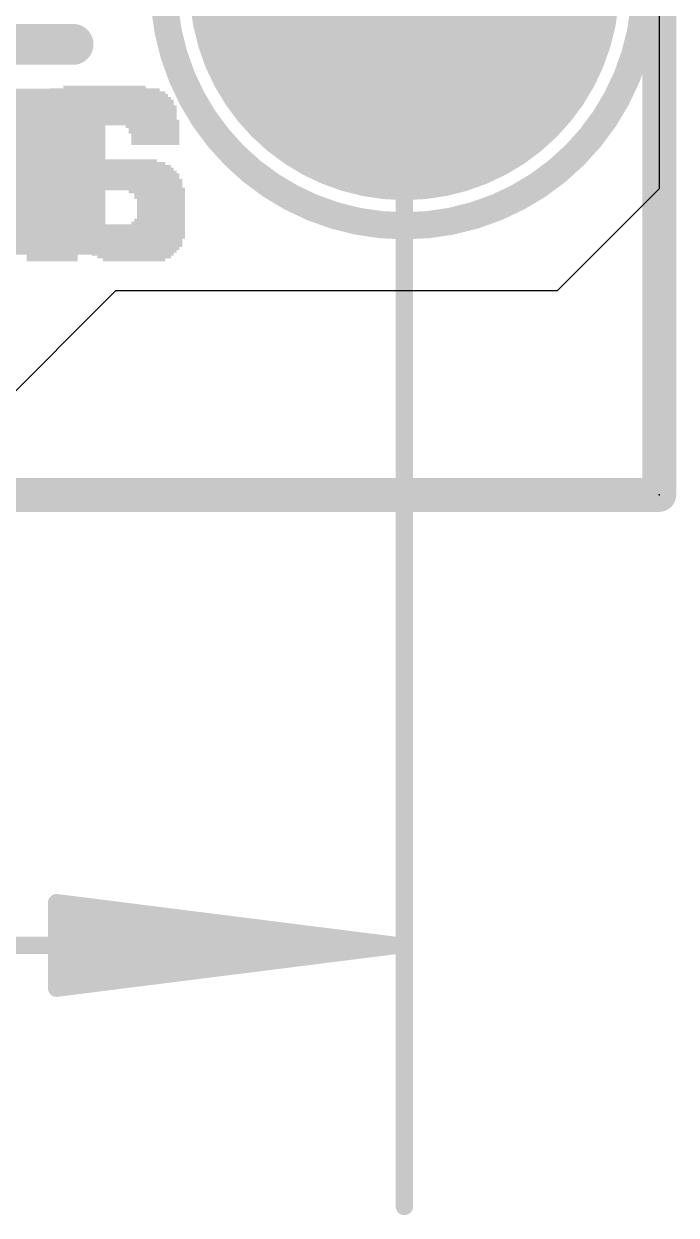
# Model space of a CAD drawing. Extents: x -13.8 to 7.7, y -19.4 to 21.7.
# Drawn here: x 2.87 to 7.75, y -19.35 to -10.45 of the extents above; entities that cross this region are included whole.
import ezdxf

# ---------------------------------------------------------------- set-up
doc = ezdxf.new("R2010")
doc.units = 0
for name, color, linetype in [('1', 12, 'CONTINUOUS'), ('16', 132, 'CONTINUOUS'), ('17', 110, 'CONTINUOUS'), ('20', 53, 'CONTINUOUS'), ('201', 6, 'CONTINUOUS'), ('21', 40, 'CONTINUOUS'), ('24', 53, 'CONTINUOUS'), ('47', 253, 'CONTINUOUS')]:
    doc.layers.add(name, color=color, linetype=linetype)

# ---------------------------------------------------------------- blocks, each defined once
blk = doc.blocks.new('RECT')
blk.add_solid([(-0.5, -0.5), (0.5, -0.5), (-0.5, 0.5), (0.5, 0.5)])
blk = doc.blocks.new('ROUNDP')
at = {"const_width": 0.5}
blk.add_lwpolyline([(0, -0.25, 1), (0, 0.25, 1), (0, -0.25)], format="xyb", dxfattribs=at)

msp = doc.modelspace()

# ---------------------------------------------------------------- linework, layer by layer
at = {"layer": '1', "const_width": 0.254}
for points in [[(7.62, -13.97), (7.62, 12.7)], [(-7.62, -13.97), (7.62, -13.97)]]:
    msp.add_lwpolyline(points, dxfattribs=at)
at = {"layer": '1', "const_width": 0.127}
for points in [[(7.62, -14.0335, 1), (7.62, -13.9065)], [(7.5565, -13.97, 1), (7.6835, -13.97)]]:
    msp.add_lwpolyline(points, format="xyb", dxfattribs=at)
at = {"layer": '16', "const_width": 0.254}
for points in [[(7.62, -13.97), (7.62, 12.7)], [(-7.62, -13.97), (7.62, -13.97)]]:
    msp.add_lwpolyline(points, dxfattribs=at)
at = {"layer": '16', "const_width": 0.127}
for points in [[(7.62, -14.0335, 1), (7.62, -13.9065)], [(7.5565, -13.97, 1), (7.6835, -13.97)]]:
    msp.add_lwpolyline(points, format="xyb", dxfattribs=at)
at = {"layer": '20'}
for p, q in [((7.62, 11.43), (7.62, -11.684)), ((7.62, -11.684), (6.858, -12.446)), ((3.556, -12.446), (2.032, -13.97)), ((6.858, -12.446), (3.556, -12.446))]:
    msp.add_line(p, q, dxfattribs=at)
at = {"layer": '21'}
for points, const_width in [([(5.715, -11.96, 1), (5.715, -8.36, 1), (5.715, -11.96)], 0.2032), ([(3.2385, -10.6807, 1), (3.2385, -10.5283)], 0.1524)]:
    msp.add_lwpolyline(points, format="xyb", dxfattribs=dict(at, const_width=const_width))
at = {"layer": '21', "const_width": 0.3048}
msp.add_lwpolyline([(3.2385, -10.6045), (2.2225, -10.6045)], dxfattribs=at)
at = {"layer": '24'}
msp.add_point((7.62, -13.97), dxfattribs=at)
at = {"layer": '47', "const_width": 0.13}
for points in [[(5.715, -10.16), (5.715, -19.2855)], [(5.65, -17.3355), (3.115, -17.0163)], [(3.115, -17.0163), (3.115, -17.6547)], [(5.65, -17.3355), (3.115, -17.0755)], [(5.65, -17.3355), (3.115, -17.2055)], [(-5.65, -17.3355), (5.65, -17.3355)], [(3.115, -17.6547), (5.65, -17.3355)], [(3.115, -17.4655), (5.65, -17.3355)], [(3.115, -17.5955), (5.65, -17.3355)]]:
    msp.add_lwpolyline(points, dxfattribs=at)
at = {"layer": '47', "const_width": 0.065}
for points in [[(3.1191, -16.984, 1), (3.1109, -17.0485)], [(3.1475, -17.0163, 1), (3.0825, -17.0163)], [(3.1183, -17.0432, 1), (3.1117, -17.1078)], [(3.1167, -17.173, 1), (3.1133, -17.238)], [(5.6541, -17.3677, 1), (5.6459, -17.3033)], [(5.6459, -17.3677, 1), (5.6541, -17.3033)], [(5.6533, -17.3678, 1), (5.6467, -17.3032)], [(5.6467, -17.3678, 1), (5.6533, -17.3032)], [(5.6483, -17.368, 1), (5.6517, -17.303)], [(5.6517, -17.368, 1), (5.6483, -17.303)], [(5.65, -17.368, 1), (5.65, -17.303)], [(3.1133, -17.433, 1), (3.1167, -17.498)], [(3.1117, -17.5632, 1), (3.1183, -17.6278)], [(3.1109, -17.6225, 1), (3.1191, -17.687)], [(3.0825, -17.6547, 1), (3.1475, -17.6547)], [(5.6825, -19.2855, 1), (5.7475, -19.2855)]]:
    msp.add_lwpolyline(points, format="xyb", dxfattribs=at)

# ---------------------------------------------------------------- block references
at = {"layer": '1', "xscale": 1.24, "yscale": 1.5, "rotation": 270}
msp.add_blockref('RECT', (2.7305, -11.5545), dxfattribs=at)
at = {"layer": '17', "xscale": 3.216, "yscale": 3.216}
msp.add_blockref('ROUNDP', (5.715, -10.16), dxfattribs=at)
msp.add_blockref('ROUNDP', (5.715, -10.16), dxfattribs=at)
at = {"layer": '201', "yscale": 0.0212, "rotation": 180}
for p, xscale in [((3.473, -10.9444), 0.8252), ((3.473, -10.9232), 0.6136), ((3.473, -11.029), 1.0368), ((3.4624, -10.9867), 0.9733), ((3.473, -11.0079), 0.9944), ((3.473, -10.9655), 0.9098), ((3.4624, -11.0925), 1.1002), ((3.4624, -11.1136), 1.1002), ((3.4624, -11.1348), 1.1002), ((3.473, -11.0713), 1.0791), ((3.4624, -11.0502), 1.0579), ((3.4624, -11.156), 1.1002), ((3.473, -11.1771), 1.1214), ((3.473, -11.1983), 1.1214), ((3.1133, -11.2194), 0.402), ((3.8327, -11.2194), 0.402), ((3.1027, -11.2406), 0.3808), ((3.1027, -11.2618), 0.3808), ((3.1027, -11.2829), 0.3808), ((3.1027, -11.3041), 0.3808), ((3.8433, -11.2406), 0.3808), ((3.8433, -11.2618), 0.3808), ((3.8538, -11.2829), 0.3597), ((3.8538, -11.3041), 0.3597), ((3.0921, -11.3252), 0.3597), ((3.0921, -11.3464), 0.3597), ((3.0921, -11.3675), 0.3597), ((3.0921, -11.3887), 0.3597), ((3.8538, -11.3252), 0.3597), ((3.8538, -11.3464), 0.3597), ((3.0921, -11.4099), 0.3597), ((3.0921, -11.431), 0.3597), ((3.0921, -11.4522), 0.3597), ((3.0921, -11.4733), 0.3597), ((3.6211, -11.4733), 0.4866), ((3.4201, -11.4945), 1.0156), ((3.4413, -11.5156), 1.0579), ((3.4518, -11.5368), 1.0791), ((3.4624, -11.558), 1.1002), ((3.473, -11.5791), 1.1214), ((3.473, -11.6003), 1.1214), ((3.4836, -11.6214), 1.1425), ((3.4836, -11.6426), 1.1425), ((3.4836, -11.6638), 1.1425), ((3.0816, -11.7484), 0.3808), ((3.0921, -11.7061), 0.3597), ((3.0921, -11.7272), 0.3597), ((3.4942, -11.6849), 1.1637), ((3.8644, -11.7061), 0.4232), ((3.8856, -11.7272), 0.3808), ((3.8856, -11.7484), 0.3808), ((3.0816, -11.7695), 0.3808), ((3.0816, -11.7907), 0.3808), ((3.0816, -11.8119), 0.3808), ((3.0816, -11.833), 0.3808), ((3.8962, -11.7695), 0.3597), ((3.8962, -11.7907), 0.3597), ((3.8962, -11.8119), 0.3597), ((3.8962, -11.833), 0.3597), ((3.0921, -11.8965), 0.402), ((3.1239, -11.9177), 0.4655), ((3.0816, -11.8542), 0.3808), ((3.0816, -11.8753), 0.3808), ((3.8856, -11.9177), 0.3808), ((3.8962, -11.8542), 0.3597), ((3.8962, -11.8753), 0.3597), ((3.8962, -11.8965), 0.3597), ((3.145, -11.9388), 0.5078), ((3.4836, -11.96), 1.1849), ((3.4836, -11.9811), 1.1849), ((3.4836, -12.0023), 1.1849), ((3.4836, -12.0234), 1.1849), ((3.875, -11.9388), 0.402), ((3.473, -12.0658), 1.1637), ((3.473, -12.0869), 1.1637), ((3.4836, -12.0446), 1.1849), ((3.0816, -12.1081), 0.3808), ((3.674, -12.1081), 0.7617), ((3.0816, -12.1292), 0.3808), ((3.0816, -12.1504), 0.3808), ((3.0816, -12.1716), 0.3808), ((3.0816, -12.1927), 0.3808), ((3.674, -12.1292), 0.7194), ((3.6846, -12.1504), 0.6559), ((3.6846, -12.1716), 0.6136), ((3.6952, -12.1927), 0.5501), ((3.0816, -12.2139), 0.3808), ((3.6952, -12.2139), 0.4655)]:
    msp.add_blockref('RECT', p, dxfattribs=dict(at, xscale=xscale))

doc.saveas('drawing.dxf')
